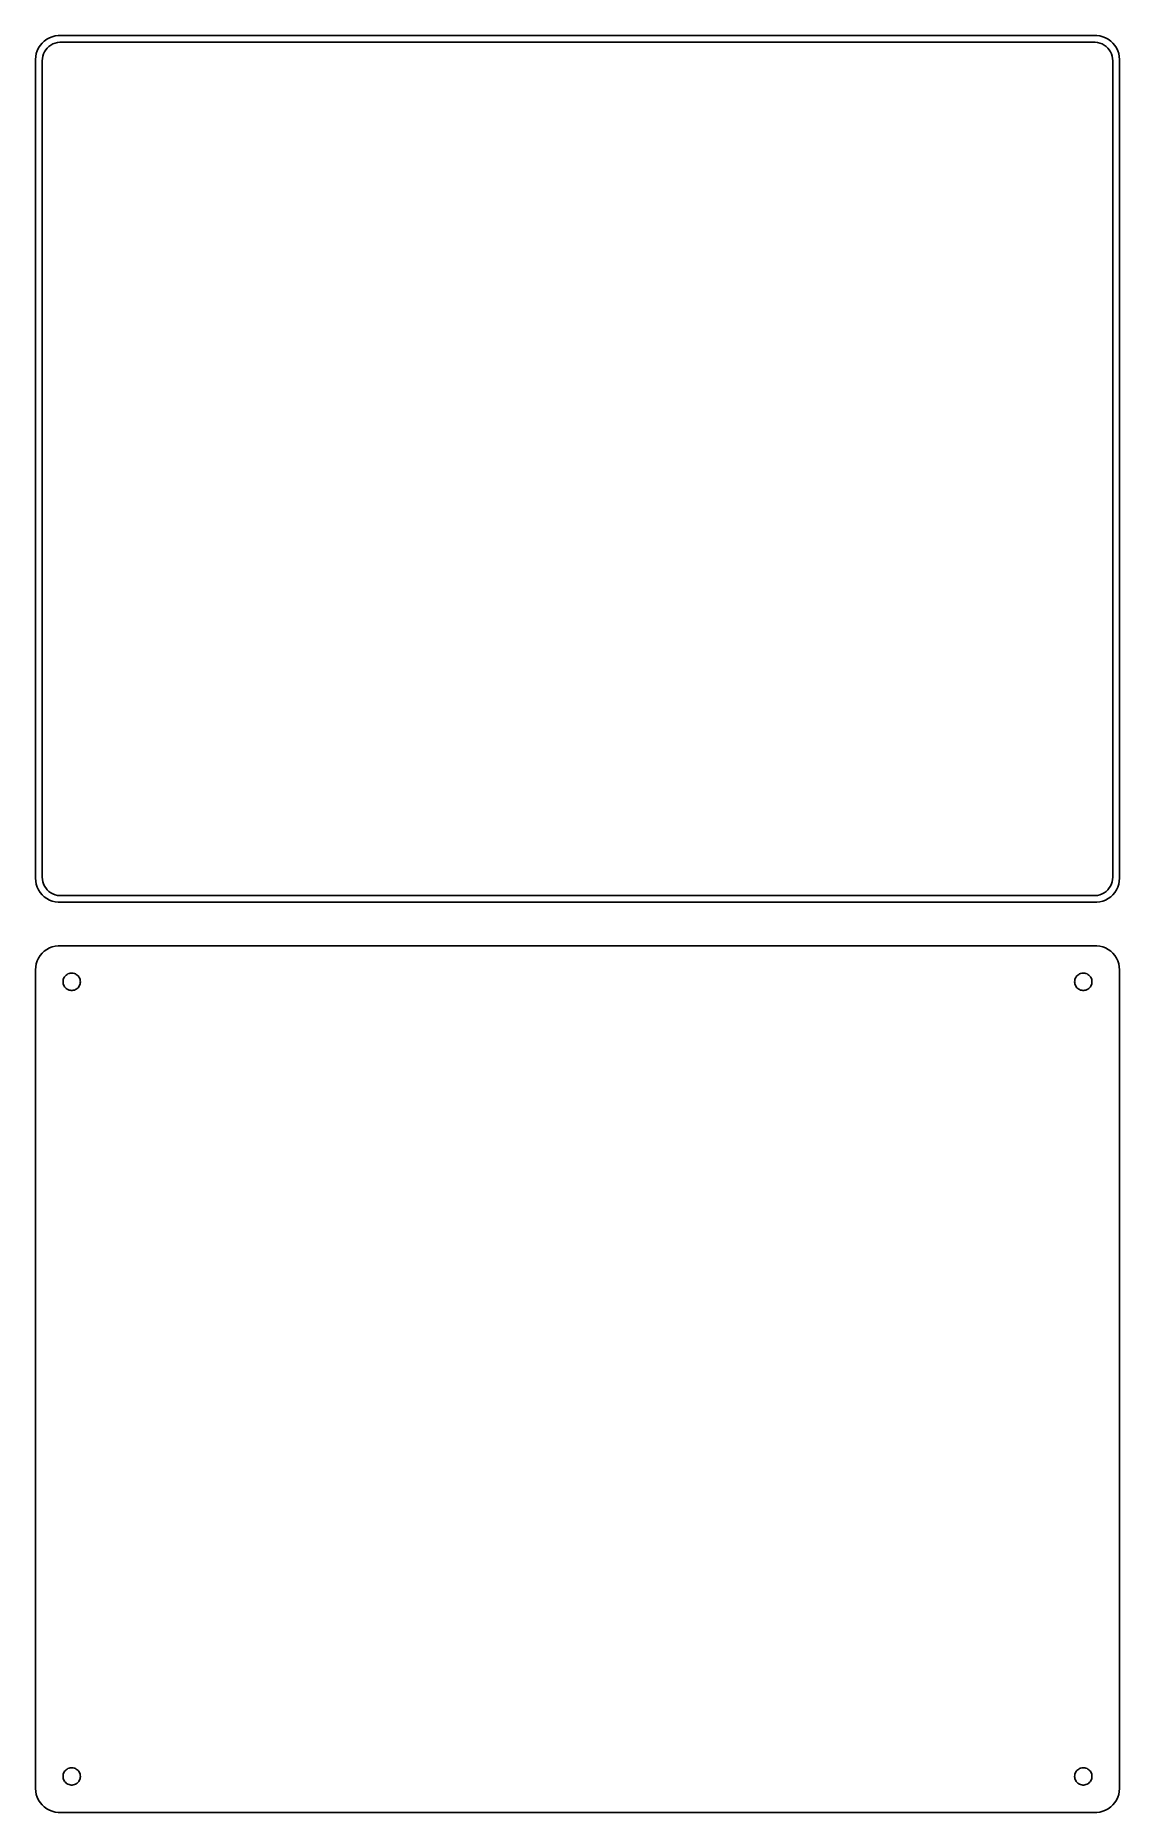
# Model space of a CAD drawing. Header units: metres. Extents: x -112 to 112, y 99 to 468.
import ezdxf

# ---------------------------------------------------------------- set-up
doc = ezdxf.new("R2010")
doc.units = ezdxf.units.M

msp = doc.modelspace()

# ---------------------------------------------------------------- linework, layer by layer
for p, q in [((-111.882, 465.409), (-112.149, 464.841)), ((-111.545, 465.939), (-111.882, 465.409)), ((-111.145, 466.423), (-111.545, 465.939)), ((-110.687, 466.853), (-111.145, 466.423)), ((-110.179, 467.222), (-110.687, 466.853)), ((-110.641, 464.614), (-110.38, 465.024)), ((-110.38, 465.024), (-110.071, 465.399)), ((-109.629, 467.524), (-110.179, 467.222)), ((-110.071, 465.399), (-109.716, 465.731)), ((-109.716, 465.731), (-109.323, 466.017)), ((-109.045, 467.755), (-109.629, 467.524)), ((-109.323, 466.017), (-108.898, 466.251)), ((-108.437, 467.911), (-109.045, 467.755)), ((-108.898, 466.251), (-108.446, 466.43)), ((-108.446, 466.43), (-107.975, 466.551)), ((-107.814, 467.99), (-108.437, 467.911)), ((-107.975, 466.551), (-107.493, 466.612)), ((107.814, 467.99), (-107.814, 467.99)), ((-107.493, 466.612), (107.493, 466.612)), ((107.493, 466.612), (107.975, 466.551)), ((108.437, 467.911), (107.814, 467.99)), ((107.975, 466.551), (108.446, 466.43)), ((109.045, 467.755), (108.437, 467.911)), ((108.446, 466.43), (108.898, 466.251)), ((108.898, 466.251), (109.323, 466.017)), ((109.629, 467.524), (109.045, 467.755)), ((109.323, 466.017), (109.716, 465.731)), ((110.179, 467.222), (109.629, 467.524)), ((109.716, 465.731), (110.071, 465.399)), ((110.071, 465.399), (110.38, 465.024)), ((110.687, 466.853), (110.179, 467.222)), ((110.38, 465.024), (110.641, 464.614)), ((111.145, 466.423), (110.687, 466.853)), ((111.545, 465.939), (111.145, 466.423)), ((111.882, 465.409), (111.545, 465.939)), ((112.149, 464.841), (111.882, 465.409)), ((-112.461, 463.627), (-112.5, 463)), ((-112.5, 463), (-112.5, 293)), ((-112.343, 464.243), (-112.461, 463.627)), ((-112.149, 464.841), (-112.343, 464.243)), ((-111.119, 462.75), (-111.089, 463.235)), ((-111.119, 293.25), (-111.119, 462.75)), ((-111.089, 463.235), (-110.998, 463.712)), ((-110.998, 463.712), (-110.848, 464.174)), ((-110.848, 464.174), (-110.641, 464.614)), ((110.641, 464.614), (110.848, 464.174)), ((110.848, 464.174), (110.998, 463.712)), ((110.998, 463.712), (111.089, 463.235)), ((111.089, 463.235), (111.119, 462.75)), ((111.119, 462.75), (111.119, 293.25)), ((112.343, 464.243), (112.149, 464.841)), ((112.461, 463.627), (112.343, 464.243)), ((112.5, 463), (112.461, 463.627)), ((112.5, 293), (112.5, 463)), ((-112.5, 293), (-112.461, 292.373)), ((-112.461, 292.373), (-112.343, 291.757)), ((-112.343, 291.757), (-112.149, 291.159)), ((-111.089, 292.765), (-111.119, 293.25)), ((-110.998, 292.288), (-111.089, 292.765)), ((-110.848, 291.826), (-110.998, 292.288)), ((-110.641, 291.386), (-110.848, 291.826)), ((110.848, 291.826), (110.641, 291.386)), ((110.998, 292.288), (110.848, 291.826)), ((111.089, 292.765), (110.998, 292.288)), ((111.119, 293.25), (111.089, 292.765)), ((112.149, 291.159), (112.343, 291.757)), ((112.343, 291.757), (112.461, 292.373)), ((112.461, 292.373), (112.5, 293)), ((-112.149, 291.159), (-111.882, 290.591)), ((-111.882, 290.591), (-111.545, 290.061)), ((-111.545, 290.061), (-111.145, 289.577)), ((-111.145, 289.577), (-110.687, 289.147)), ((-110.687, 289.147), (-110.179, 288.778)), ((-110.38, 290.976), (-110.641, 291.386)), ((-110.071, 290.601), (-110.38, 290.976)), ((-110.179, 288.778), (-109.629, 288.476)), ((-109.716, 290.269), (-110.071, 290.601)), ((-109.323, 289.983), (-109.716, 290.269)), ((-109.629, 288.476), (-109.045, 288.245)), ((-108.898, 289.749), (-109.323, 289.983)), ((-109.045, 288.245), (-108.437, 288.089)), ((-108.446, 289.57), (-108.898, 289.749)), ((-107.975, 289.449), (-108.446, 289.57)), ((-108.437, 288.089), (-107.814, 288.01)), ((-107.493, 289.388), (-107.975, 289.449)), ((-107.814, 288.01), (107.814, 288.01)), ((107.493, 289.388), (-107.493, 289.388)), ((107.975, 289.449), (107.493, 289.388)), ((107.814, 288.01), (108.437, 288.089)), ((108.446, 289.57), (107.975, 289.449)), ((108.437, 288.089), (109.045, 288.245)), ((108.898, 289.749), (108.446, 289.57)), ((109.323, 289.983), (108.898, 289.749)), ((109.045, 288.245), (109.629, 288.476)), ((109.716, 290.269), (109.323, 289.983)), ((109.629, 288.476), (110.179, 288.778)), ((110.071, 290.601), (109.716, 290.269)), ((110.38, 290.976), (110.071, 290.601)), ((110.179, 288.778), (110.687, 289.147)), ((110.641, 291.386), (110.38, 290.976)), ((110.687, 289.147), (111.145, 289.577)), ((111.145, 289.577), (111.545, 290.061)), ((111.545, 290.061), (111.882, 290.591)), ((111.882, 290.591), (112.149, 291.159)), ((-111.545, 276.939), (-111.882, 276.409)), ((-111.145, 277.423), (-111.545, 276.939)), ((-110.687, 277.853), (-111.145, 277.423)), ((-110.179, 278.222), (-110.687, 277.853)), ((-109.629, 278.524), (-110.179, 278.222)), ((-109.045, 278.755), (-109.629, 278.524)), ((-108.437, 278.911), (-109.045, 278.755)), ((-107.814, 278.99), (-108.437, 278.911)), ((107.814, 278.99), (-107.814, 278.99)), ((108.437, 278.911), (107.814, 278.99)), ((109.045, 278.755), (108.437, 278.911)), ((109.629, 278.524), (109.045, 278.755)), ((110.179, 278.222), (109.629, 278.524)), ((110.687, 277.853), (110.179, 278.222)), ((111.145, 277.423), (110.687, 277.853)), ((111.545, 276.939), (111.145, 277.423)), ((111.882, 276.409), (111.545, 276.939)), ((-112.461, 274.627), (-112.5, 274)), ((-112.5, 274), (-112.5, 104)), ((-112.343, 275.243), (-112.461, 274.627)), ((-112.149, 275.841), (-112.343, 275.243)), ((-111.882, 276.409), (-112.149, 275.841)), ((-105.964, 273.02), (-105.766, 273.129)), ((-105.766, 273.129), (-105.556, 273.212)), ((-105.556, 273.212), (-105.337, 273.268)), ((-105.337, 273.268), (-105.113, 273.296)), ((-105.113, 273.296), (-104.887, 273.296)), ((-104.887, 273.296), (-104.663, 273.268)), ((-104.663, 273.268), (-104.444, 273.212)), ((-104.444, 273.212), (-104.234, 273.129)), ((-104.234, 273.129), (-104.036, 273.02)), ((104.036, 273.02), (104.234, 273.129)), ((104.234, 273.129), (104.444, 273.212)), ((104.444, 273.212), (104.663, 273.268)), ((104.663, 273.268), (104.887, 273.296)), ((104.887, 273.296), (105.113, 273.296)), ((105.113, 273.296), (105.337, 273.268)), ((105.337, 273.268), (105.556, 273.212)), ((105.556, 273.212), (105.766, 273.129)), ((105.766, 273.129), (105.964, 273.02)), ((112.149, 275.841), (111.882, 276.409)), ((112.343, 275.243), (112.149, 275.841)), ((112.461, 274.627), (112.343, 275.243)), ((112.5, 274), (112.461, 274.627)), ((112.5, 104), (112.5, 274)), ((-106.8, 271.5), (-106.786, 271.726)), ((-106.786, 271.274), (-106.8, 271.5)), ((-106.786, 271.726), (-106.743, 271.948)), ((-106.743, 271.052), (-106.786, 271.274)), ((-106.743, 271.948), (-106.674, 272.163)), ((-106.674, 270.837), (-106.743, 271.052)), ((-106.674, 272.163), (-106.577, 272.367)), ((-106.577, 270.633), (-106.674, 270.837)), ((-106.577, 272.367), (-106.456, 272.558)), ((-106.456, 270.442), (-106.577, 270.633)), ((-106.456, 272.558), (-106.312, 272.732)), ((-106.312, 270.268), (-106.456, 270.442)), ((-106.312, 272.732), (-106.147, 272.887)), ((-106.147, 270.113), (-106.312, 270.268)), ((-106.147, 272.887), (-105.964, 273.02)), ((-105.964, 269.98), (-106.147, 270.113)), ((-105.766, 269.871), (-105.964, 269.98)), ((-105.556, 269.788), (-105.766, 269.871)), ((-105.337, 269.732), (-105.556, 269.788)), ((-105.113, 269.704), (-105.337, 269.732)), ((-104.887, 269.704), (-105.113, 269.704)), ((-104.663, 269.732), (-104.887, 269.704)), ((-104.444, 269.788), (-104.663, 269.732)), ((-104.234, 269.871), (-104.444, 269.788)), ((-104.036, 269.98), (-104.234, 269.871)), ((-104.036, 273.02), (-103.853, 272.887)), ((-103.853, 270.113), (-104.036, 269.98)), ((-103.853, 272.887), (-103.688, 272.732)), ((-103.688, 270.268), (-103.853, 270.113)), ((-103.688, 272.732), (-103.544, 272.558)), ((-103.544, 270.442), (-103.688, 270.268)), ((-103.544, 272.558), (-103.423, 272.367)), ((-103.423, 270.633), (-103.544, 270.442)), ((-103.423, 272.367), (-103.326, 272.163)), ((-103.326, 270.837), (-103.423, 270.633)), ((-103.326, 272.163), (-103.257, 271.948)), ((-103.257, 271.052), (-103.326, 270.837)), ((-103.257, 271.948), (-103.214, 271.726)), ((-103.214, 271.274), (-103.257, 271.052)), ((-103.214, 271.726), (-103.2, 271.5)), ((-103.2, 271.5), (-103.214, 271.274)), ((103.2, 271.5), (103.214, 271.726)), ((103.214, 271.274), (103.2, 271.5)), ((103.214, 271.726), (103.257, 271.948)), ((103.257, 271.052), (103.214, 271.274)), ((103.257, 271.948), (103.326, 272.163)), ((103.326, 270.837), (103.257, 271.052)), ((103.326, 272.163), (103.423, 272.367)), ((103.423, 270.633), (103.326, 270.837)), ((103.423, 272.367), (103.544, 272.558)), ((103.544, 270.442), (103.423, 270.633)), ((103.544, 272.558), (103.688, 272.732)), ((103.688, 270.268), (103.544, 270.442)), ((103.688, 272.732), (103.853, 272.887)), ((103.853, 270.113), (103.688, 270.268)), ((103.853, 272.887), (104.036, 273.02)), ((104.036, 269.98), (103.853, 270.113)), ((104.234, 269.871), (104.036, 269.98)), ((104.444, 269.788), (104.234, 269.871)), ((104.663, 269.732), (104.444, 269.788)), ((104.887, 269.704), (104.663, 269.732)), ((105.113, 269.704), (104.887, 269.704)), ((105.337, 269.732), (105.113, 269.704)), ((105.556, 269.788), (105.337, 269.732)), ((105.766, 269.871), (105.556, 269.788)), ((105.964, 269.98), (105.766, 269.871)), ((105.964, 273.02), (106.147, 272.887)), ((106.147, 270.113), (105.964, 269.98)), ((106.147, 272.887), (106.312, 272.732)), ((106.312, 270.268), (106.147, 270.113)), ((106.312, 272.732), (106.456, 272.558)), ((106.456, 270.442), (106.312, 270.268)), ((106.456, 272.558), (106.577, 272.367)), ((106.577, 270.633), (106.456, 270.442)), ((106.577, 272.367), (106.674, 272.163)), ((106.674, 270.837), (106.577, 270.633)), ((106.674, 272.163), (106.743, 271.948)), ((106.743, 271.052), (106.674, 270.837)), ((106.743, 271.948), (106.786, 271.726)), ((106.786, 271.274), (106.743, 271.052)), ((106.786, 271.726), (106.8, 271.5)), ((106.8, 271.5), (106.786, 271.274)), ((-106.743, 106.948), (-106.674, 107.163)), ((-106.674, 107.163), (-106.577, 107.367)), ((-106.577, 107.367), (-106.456, 107.558)), ((-106.456, 107.558), (-106.312, 107.732)), ((-106.312, 107.732), (-106.147, 107.887)), ((-106.147, 107.887), (-105.964, 108.02)), ((-105.964, 108.02), (-105.766, 108.129)), ((-105.766, 108.129), (-105.556, 108.212)), ((-105.556, 108.212), (-105.337, 108.268)), ((-105.337, 108.268), (-105.113, 108.296)), ((-105.113, 108.296), (-104.887, 108.296)), ((-104.887, 108.296), (-104.663, 108.268)), ((-104.663, 108.268), (-104.444, 108.212)), ((-104.444, 108.212), (-104.234, 108.129)), ((-104.234, 108.129), (-104.036, 108.02)), ((-104.036, 108.02), (-103.853, 107.887)), ((-103.853, 107.887), (-103.688, 107.732)), ((-103.688, 107.732), (-103.544, 107.558)), ((-103.544, 107.558), (-103.423, 107.367)), ((-103.423, 107.367), (-103.326, 107.163)), ((-103.326, 107.163), (-103.257, 106.948)), ((103.257, 106.948), (103.326, 107.163)), ((103.326, 107.163), (103.423, 107.367)), ((103.423, 107.367), (103.544, 107.558)), ((103.544, 107.558), (103.688, 107.732)), ((103.688, 107.732), (103.853, 107.887)), ((103.853, 107.887), (104.036, 108.02)), ((104.036, 108.02), (104.234, 108.129)), ((104.234, 108.129), (104.444, 108.212)), ((104.444, 108.212), (104.663, 108.268)), ((104.663, 108.268), (104.887, 108.296)), ((104.887, 108.296), (105.113, 108.296)), ((105.113, 108.296), (105.337, 108.268)), ((105.337, 108.268), (105.556, 108.212)), ((105.556, 108.212), (105.766, 108.129)), ((105.766, 108.129), (105.964, 108.02)), ((105.964, 108.02), (106.147, 107.887)), ((106.147, 107.887), (106.312, 107.732)), ((106.312, 107.732), (106.456, 107.558)), ((106.456, 107.558), (106.577, 107.367)), ((106.577, 107.367), (106.674, 107.163)), ((106.674, 107.163), (106.743, 106.948)), ((-112.5, 104), (-112.461, 103.373)), ((-112.461, 103.373), (-112.343, 102.757)), ((-106.8, 106.5), (-106.786, 106.726)), ((-106.786, 106.274), (-106.8, 106.5)), ((-106.786, 106.726), (-106.743, 106.948)), ((-106.743, 106.052), (-106.786, 106.274)), ((-106.674, 105.837), (-106.743, 106.052)), ((-106.577, 105.633), (-106.674, 105.837)), ((-106.456, 105.442), (-106.577, 105.633)), ((-106.312, 105.268), (-106.456, 105.442)), ((-106.147, 105.113), (-106.312, 105.268)), ((-105.964, 104.98), (-106.147, 105.113)), ((-105.766, 104.871), (-105.964, 104.98)), ((-105.556, 104.788), (-105.766, 104.871)), ((-105.337, 104.732), (-105.556, 104.788)), ((-105.113, 104.704), (-105.337, 104.732)), ((-104.887, 104.704), (-105.113, 104.704)), ((-104.663, 104.732), (-104.887, 104.704)), ((-104.444, 104.788), (-104.663, 104.732)), ((-104.234, 104.871), (-104.444, 104.788)), ((-104.036, 104.98), (-104.234, 104.871)), ((-103.853, 105.113), (-104.036, 104.98)), ((-103.688, 105.268), (-103.853, 105.113)), ((-103.544, 105.442), (-103.688, 105.268)), ((-103.423, 105.633), (-103.544, 105.442)), ((-103.326, 105.837), (-103.423, 105.633)), ((-103.257, 106.052), (-103.326, 105.837)), ((-103.257, 106.948), (-103.214, 106.726)), ((-103.214, 106.274), (-103.257, 106.052)), ((-103.214, 106.726), (-103.2, 106.5)), ((-103.2, 106.5), (-103.214, 106.274)), ((103.2, 106.5), (103.214, 106.726)), ((103.214, 106.274), (103.2, 106.5)), ((103.214, 106.726), (103.257, 106.948)), ((103.257, 106.052), (103.214, 106.274)), ((103.326, 105.837), (103.257, 106.052)), ((103.423, 105.633), (103.326, 105.837)), ((103.544, 105.442), (103.423, 105.633)), ((103.688, 105.268), (103.544, 105.442)), ((103.853, 105.113), (103.688, 105.268)), ((104.036, 104.98), (103.853, 105.113)), ((104.234, 104.871), (104.036, 104.98)), ((104.444, 104.788), (104.234, 104.871)), ((104.663, 104.732), (104.444, 104.788)), ((104.887, 104.704), (104.663, 104.732)), ((105.113, 104.704), (104.887, 104.704)), ((105.337, 104.732), (105.113, 104.704)), ((105.556, 104.788), (105.337, 104.732)), ((105.766, 104.871), (105.556, 104.788)), ((105.964, 104.98), (105.766, 104.871)), ((106.147, 105.113), (105.964, 104.98)), ((106.312, 105.268), (106.147, 105.113)), ((106.456, 105.442), (106.312, 105.268)), ((106.577, 105.633), (106.456, 105.442)), ((106.674, 105.837), (106.577, 105.633)), ((106.743, 106.052), (106.674, 105.837)), ((106.743, 106.948), (106.786, 106.726)), ((106.786, 106.274), (106.743, 106.052)), ((106.786, 106.726), (106.8, 106.5)), ((106.8, 106.5), (106.786, 106.274)), ((112.343, 102.757), (112.461, 103.373)), ((112.461, 103.373), (112.5, 104)), ((-112.343, 102.757), (-112.149, 102.159)), ((-112.149, 102.159), (-111.882, 101.591)), ((-111.882, 101.591), (-111.545, 101.061)), ((-111.545, 101.061), (-111.145, 100.577)), ((-111.145, 100.577), (-110.687, 100.147)), ((-110.687, 100.147), (-110.179, 99.778)), ((-110.179, 99.778), (-109.629, 99.476)), ((109.629, 99.476), (110.179, 99.778)), ((110.179, 99.778), (110.687, 100.147)), ((110.687, 100.147), (111.145, 100.577)), ((111.145, 100.577), (111.545, 101.061)), ((111.545, 101.061), (111.882, 101.591)), ((111.882, 101.591), (112.149, 102.159)), ((112.149, 102.159), (112.343, 102.757)), ((-109.629, 99.476), (-109.045, 99.245)), ((-109.045, 99.245), (-108.437, 99.089)), ((-108.437, 99.089), (-107.814, 99.01)), ((-107.814, 99.01), (107.814, 99.01)), ((107.814, 99.01), (108.437, 99.089)), ((108.437, 99.089), (109.045, 99.245)), ((109.045, 99.245), (109.629, 99.476))]:
    msp.add_line(p, q)

doc.saveas('drawing.dxf')
